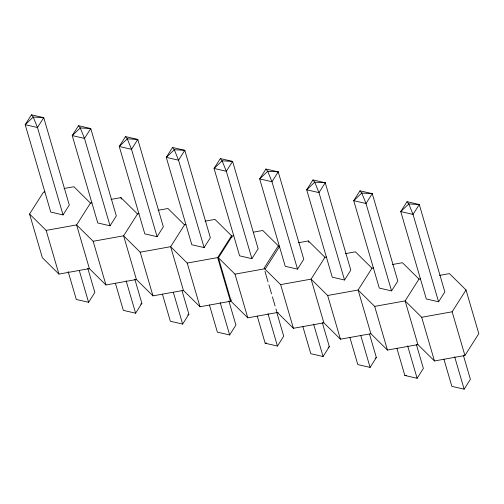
<?xml version="1.0" encoding="UTF-8"?>
<svg xmlns="http://www.w3.org/2000/svg" width="504" height="504" viewBox="0 0 504 504"><rect width="100%" height="100%" fill="white"/><g stroke="black" fill="none" stroke-linecap="round" stroke-linejoin="round"><path stroke-width="0.76" d="M31.456 114.817L25.2 124.69L50.753 212.083L63.038 214.912L69.294 205.04L43.735 117.646L31.456 114.817L33.245 117.067L37.479 127.518L63.038 214.912M78.479 125.71L72.223 135.582L97.776 222.97L110.061 225.798L116.317 215.926L90.758 128.539L78.479 125.71L80.268 127.959L84.502 138.411L110.061 225.798M231.279 299.956L230.441 301.279L199.993 306.753L183.418 290.392L152.97 295.861L136.395 279.506L105.947 284.974L89.372 268.613L58.924 274.088L42.355 257.727L29.572 214.03L43.451 192.2L44.976 191.929M125.502 136.597L119.246 146.469L144.799 233.862L157.078 236.691L163.34 226.819L137.781 139.425L125.502 136.597L127.292 138.846L131.525 149.297L157.078 236.691M91.993 202.816L90.474 203.093L76.595 224.923L46.148 230.391L29.572 214.03M172.526 147.483L166.27 157.355L191.822 244.749L204.101 247.577L210.357 237.705L184.804 150.312L172.526 147.483L174.308 149.732L178.548 160.184L204.101 247.577M139.016 213.709L137.498 213.979L123.619 235.809L93.171 241.277L76.595 224.923L89.372 268.613M68.16 271.599L76.312 299.477L88.591 302.305L94.847 292.433L87.797 268.323M220.311 158.571L214.055 168.443L239.608 255.837L251.893 258.659L258.155 248.787L232.596 161.393L220.311 158.571L222.1 160.82L226.34 171.266L251.893 258.659M186.039 224.595L184.514 224.866L170.642 246.695L140.194 252.17L123.619 235.809L136.395 279.506M115.403 283.242L123.335 310.363L135.614 313.192L141.87 303.32L134.82 279.21M265.942 169.029L259.68 178.901L285.239 266.295L297.517 269.123L303.773 259.251L278.221 171.858L265.942 169.029L267.725 171.278L271.965 181.73L297.517 269.123M183.418 290.392L170.642 246.695L187.217 263.057L217.665 257.588L231.538 235.759L214.969 219.398L205.071 221.174M278.239 312.354L247.785 317.835L231.204 301.487L218.427 257.79L232.3 235.96L233.825 235.689M162.427 294.128L170.352 321.25L182.637 324.078L188.893 314.206L182.064 290.852M312.959 179.922L306.703 189.794L332.262 277.181L344.541 280.01L350.797 270.138L325.244 182.75L312.959 179.922L314.748 182.171L318.988 192.623L344.541 280.01M209.444 305.021L217.375 332.142L229.66 334.971L235.916 325.099L228.866 300.989M359.982 190.808L353.726 200.68L379.285 288.074L391.564 290.902L397.82 281.03L372.267 193.637L359.982 190.808L361.771 193.057L366.011 203.509L391.564 290.902M326.479 257.027L324.954 257.305L311.081 279.134L280.633 284.603L264.058 268.241L277.931 246.412L279.455 246.141M257.235 316.103L265.167 343.224L277.452 346.046L283.708 336.174L276.658 312.071M407.005 201.694L400.749 211.567L426.302 298.96L438.587 301.789L444.843 291.917L419.284 204.523L407.005 201.694L408.794 203.944L413.028 214.395L438.587 301.789M373.502 267.92L371.977 268.191L358.105 290.021L327.65 295.489L311.081 279.134L323.858 322.831L340.433 339.186L370.881 333.717L387.45 350.072L417.904 344.604L434.473 360.965L464.921 355.496L478.8 333.667L466.024 289.97L449.448 273.609L439.551 275.386M302.86 326.567L310.792 353.688L323.077 356.517L329.332 346.645L322.283 322.535M420.525 278.807L419 279.077L405.121 300.907L374.674 306.382L358.105 290.021L370.881 333.717M349.883 337.453L357.815 364.575L370.094 367.403L376.356 357.531L369.52 334.177M417.904 344.604L405.121 300.907L421.697 317.268L452.145 311.8L466.024 289.97M396.906 348.34L404.838 375.461L417.117 378.29L423.373 368.418L416.323 344.314M443.929 359.232L451.861 386.354L464.14 389.183L470.396 379.31L463.346 355.2M140.629 304.139L141.87 303.32M187.652 315.025L188.893 314.206M328.091 347.458L329.332 346.645M375.115 358.35L376.356 357.531M64.002 188.509L73.899 186.732L90.474 203.093M111.025 199.401L120.922 197.618L137.498 213.979M158.048 210.288L167.945 208.511L184.514 224.866M253.619 232.124L262.76 230.479L279.336 246.828L265.463 268.657L235.003 274.138L218.427 257.79M298.488 242.72L308.385 240.944L324.954 257.305M345.511 253.613L355.402 251.83L371.977 268.191M392.534 264.499L402.425 262.723L419 279.077M276.835 311.938L293.41 328.299L323.858 322.831M265.167 343.224L266.679 343.022M404.838 375.461L406.35 375.26M452.145 311.8L464.921 355.496M454.665 356.788L464.14 389.183M421.697 317.268L434.473 360.965M407.648 345.895L417.117 378.29M374.674 306.382L387.45 350.072M360.845 335.765L370.094 367.403M327.65 295.489L340.433 339.186M308.385 240.944L308.826 242.449M313.601 324.122L323.077 356.517M280.633 284.603L293.41 328.299M264.94 271.259L268.021 281.805M268.903 284.817L271.549 293.857M272.431 296.875L275.071 305.915M275.953 308.927L276.614 311.188M267.977 313.652L277.452 346.046M231.538 235.759L231.979 237.264M235.003 274.138L247.785 317.835M217.665 257.588L230.441 301.279M220.185 302.576L229.66 334.971M187.217 263.057L199.993 306.753M173.382 292.44L182.637 324.078M140.194 252.17L152.97 295.861M120.922 197.618L121.363 199.13M126.139 280.797L135.614 313.192M93.171 241.277L105.947 284.974M79.336 270.661L88.591 302.305M46.148 230.391L58.924 274.088M43.735 117.646L37.479 127.518L25.2 124.69L33.245 117.067L43.735 117.646M90.758 128.539L84.502 138.411L72.223 135.582L80.268 127.959L90.758 128.539M137.781 139.425L131.525 149.297L119.246 146.469L127.292 138.846L137.781 139.425M184.804 150.312L178.548 160.184L166.27 157.355L174.308 149.732L184.804 150.312M232.596 161.393L226.34 171.266L214.055 168.443L222.1 160.82L232.596 161.393M278.221 171.858L271.965 181.73L259.68 178.901L267.725 171.278L278.221 171.858M325.244 182.75L318.988 192.623L306.703 189.794L314.748 182.171L325.244 182.75M372.267 193.637L366.011 203.509L353.726 200.68L361.771 193.057L372.267 193.637M419.284 204.523L413.028 214.395L400.749 211.567L408.794 203.944L419.284 204.523"/></g></svg>
